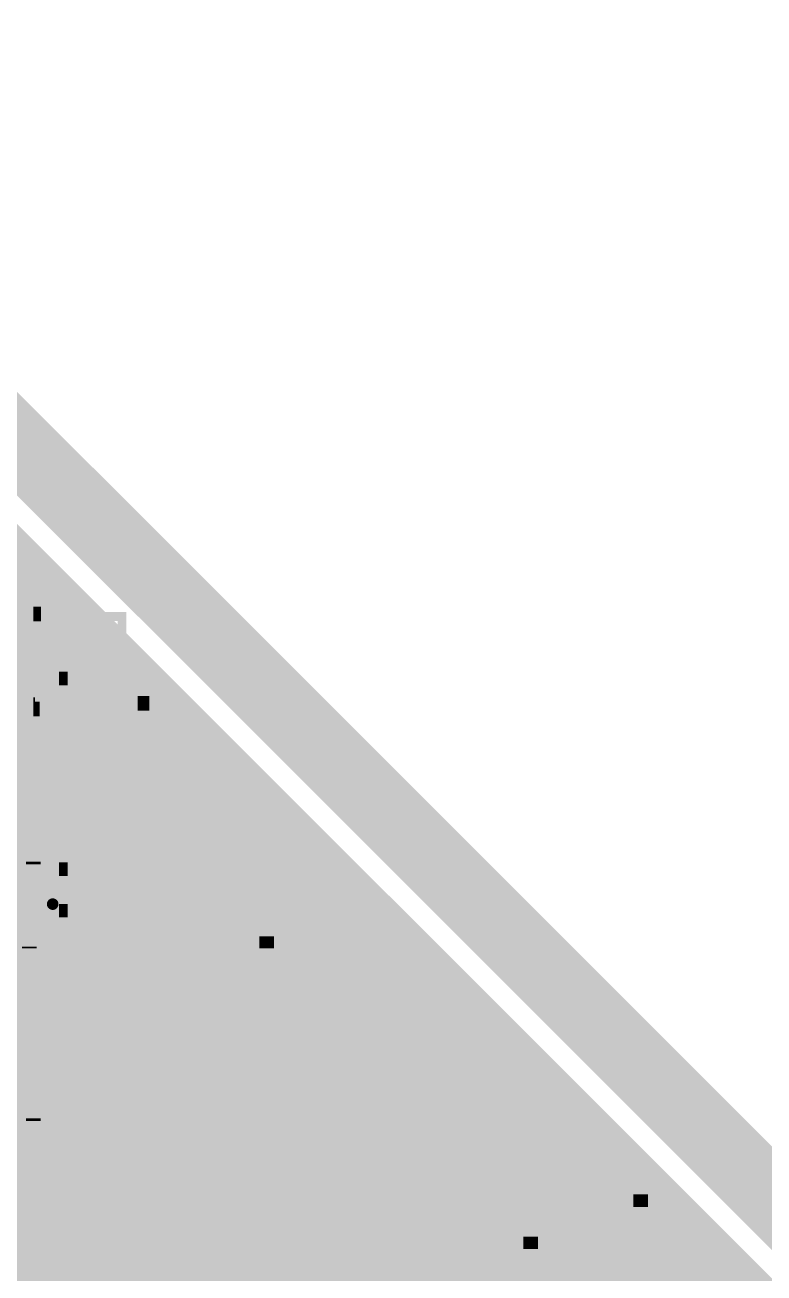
# Model space of a CAD drawing. Extents: x -6 to 196, y -52 to 46.
# Drawn here: x 85.75 to 98.55, y 24.01 to 45.63 of the extents above; entities that cross this region are included whole.
import ezdxf

# ---------------------------------------------------------------- set-up
doc = ezdxf.new("R2010")
doc.units = 0
doc.header["$MEASUREMENT"] = 0
doc.layers.get('0').update_dxf_attribs({"linetype": 'CONTINUOUS'})
for name, color, linetype in [('22-304-1_BOT', 7, 'CONTINUOUS'), ('22-304-1_DRD', 7, 'CONTINUOUS'), ('22-304-1_GND', 6, 'CONTINUOUS'), ('22-304-1_IN1', 4, 'CONTINUOUS'), ('22-304-1_SST', 14, 'CONTINUOUS'), ('22-304-1_TOP', 9, 'CONTINUOUS'), ('THRUHOLE_TAP', 13, 'CONTINUOUS')]:
    doc.layers.add(name, color=color, linetype=linetype)

# ---------------------------------------------------------------- blocks, each defined once
blk = doc.blocks.new('ROUND_57')
at = {"const_width": 0.35052}
blk.add_lwpolyline([(-0.17526, 0, 1), (0.17526, 0, 1)], format="xyb", close=True, dxfattribs=at)
blk = doc.blocks.new('ROUND_85')
at = {"const_width": 0.0635}
blk.add_lwpolyline([(-0.03175, 0, 1), (0.03175, 0, 1)], format="xyb", close=True, dxfattribs=at)
blk = doc.blocks.new('ROUND_88')
at = {"const_width": 0.10033}
blk.add_lwpolyline([(-0.050164, 0, 1), (0.050164, 0, 1)], format="xyb", close=True, dxfattribs=at)

msp = doc.modelspace()

# ---------------------------------------------------------------- linework, layer by layer
at = {"layer": '22-304-1_BOT', "const_width": 0.254}
for points in [[(78.486, 43.942), (101.6, 20.828)], [(85.725, 36.703), (85.725, 21.44268)], [(85.8012, 36.6268), (76.94168, 36.6268)], [(85.9536, 36.4744), (85.9536, 21.75002)], [(86.0298, 36.3982), (62.95136, 36.3982)], [(86.1822, 36.2458), (86.1822, 21.86178)], [(86.2584, 36.1696), (62.36716, 36.1696)], [(86.4108, 36.0172), (86.4108, 21.8821)], [(86.487, 35.941), (29.86278, 35.941)], [(86.6394, 35.7886), (86.6394, 21.82368)], [(86.7156, 35.7124), (29.9085, 35.7124)], [(86.868, 35.56), (86.868, 21.65604)], [(86.9442, 35.4838), (29.91612, 35.4838)], [(87.0966, 35.3314), (87.0966, 3.38328)], [(87.1728, 35.2552), (29.8831, 35.2552)], [(87.4014, 35.0266), (29.8069, 35.0266)], [(87.3252, 35.1028), (87.3252, 3.43662)], [(87.63, 34.798), (29.6799, 34.798)], [(87.5538, 34.8742), (87.5538, 3.47218)], [(87.8586, 34.5694), (29.48178, 34.5694)], [(87.7824, 34.6456), (87.7824, 3.49504)], [(88.0872, 34.3408), (29.13634, 34.3408)], [(88.011, 34.417), (88.011, 3.50266)], [(88.3158, 34.1122), (63.78956, 34.1122)], [(88.2396, 34.1884), (88.2396, 3.4925)], [(88.5444, 33.8836), (63.97752, 33.8836)], [(88.4682, 33.9598), (88.4682, 3.46964)], [(88.773, 33.655), (64.04356, 33.655)], [(88.6968, 33.7312), (88.6968, 3.43154)], [(89.0016, 33.4264), (64.03086, 33.4264)], [(88.9254, 33.5026), (88.9254, 3.3782)], [(89.2302, 33.1978), (77.597, 33.1978)], [(89.154, 33.274), (89.154, 3.30708)], [(89.4588, 32.9692), (77.80528, 32.9692)], [(89.3826, 33.0454), (89.3826, 3.21818)], [(89.6874, 32.7406), (78.02626, 32.7406)], [(89.6112, 32.8168), (89.6112, 3.10896)], [(89.8398, 32.5882), (89.8398, 2.97942)], [(89.916, 32.512), (78.25486, 32.512)], [(90.0684, 32.3596), (90.0684, 2.82702)], [(90.1446, 32.2834), (78.48346, 32.2834)], [(90.297, 32.131), (90.297, 2.64414)], [(90.3732, 32.0548), (78.67142, 32.0548)], [(90.5256, 31.9024), (90.5256, 2.4257)], [(90.6018, 31.8262), (78.74508, 31.8262)], [(90.7542, 31.6738), (90.7542, 2.16408)], [(90.8304, 31.5976), (78.75016, 31.5976)], [(90.9828, 31.4452), (90.9828, 1.83642)], [(91.059, 31.369), (78.75016, 31.369)], [(91.2876, 31.1404), (78.75016, 31.1404)], [(91.2114, 31.2166), (91.2114, 1.397)], [(91.5162, 30.9118), (78.75016, 30.9118)], [(91.44, 30.988), (91.44, 0.65786)], [(91.7448, 30.6832), (78.75016, 30.6832)], [(91.6686, 30.7594), (91.6686, -4.064)], [(91.9734, 30.4546), (78.75016, 30.4546)], [(91.8972, 30.5308), (91.8972, -4.064)], [(92.202, 30.226), (78.75016, 30.226)], [(92.1258, 30.3022), (92.1258, -4.064)], [(92.4306, 29.9974), (78.75016, 29.9974)], [(92.3544, 30.0736), (92.3544, -4.064)], [(92.6592, 29.7688), (78.75016, 29.7688)], [(92.583, 29.845), (92.583, -4.064)], [(92.8878, 29.5402), (78.75016, 29.5402)], [(92.8116, 29.6164), (92.8116, -4.064)], [(93.1164, 29.3116), (78.75016, 29.3116)], [(93.0402, 29.3878), (93.0402, -4.064)], [(93.345, 29.083), (78.75016, 29.083)], [(93.2688, 29.1592), (93.2688, -4.064)], [(93.5736, 28.8544), (78.75016, 28.8544)], [(93.4974, 28.9306), (93.4974, -4.064)], [(93.726, 28.702), (93.726, -4.064)], [(93.8022, 28.6258), (78.7781, 28.6258)], [(93.9546, 28.4734), (93.9546, -4.064)], [(94.0308, 28.3972), (78.75778, 28.3972)], [(94.1832, 28.2448), (94.1832, -4.064)], [(94.2594, 28.1686), (78.64602, 28.1686)], [(94.4118, 28.0162), (94.4118, -4.064)], [(94.488, 27.94), (78.33868, 27.94)], [(94.6404, 27.7876), (94.6404, -4.064)], [(94.7166, 27.7114), (56.5785, 27.7114)], [(94.869, 27.559), (94.869, -4.064)], [(94.9452, 27.4828), (56.73852, 27.4828)], [(95.1738, 27.2542), (56.8198, 27.2542)], [(95.0976, 27.3304), (95.0976, -4.064)], [(95.4024, 27.0256), (56.84012, 27.0256)], [(95.3262, 27.1018), (95.3262, -4.064)], [(95.631, 26.797), (56.8071, 26.797)], [(95.5548, 26.8732), (95.5548, -4.064)], [(95.8596, 26.5684), (56.71058, 26.5684)], [(95.7834, 26.6446), (95.7834, -4.064)], [(96.0882, 26.3398), (56.5277, 26.3398)], [(96.012, 26.416), (96.012, -4.064)], [(96.3168, 26.1112), (56.52516, 26.1112)], [(96.2406, 26.1874), (96.2406, -4.064)], [(96.5454, 25.8826), (74.76744, 25.8826)], [(96.4692, 25.9588), (96.4692, -4.064)], [(96.774, 25.654), (74.92238, 25.654)], [(96.6978, 25.7302), (96.6978, -4.064)], [(97.0026, 25.4254), (74.97064, 25.4254)], [(96.9264, 25.5016), (96.9264, -4.064)], [(97.2312, 25.1968), (74.94016, 25.1968)], [(97.155, 25.273), (97.155, -4.064)], [(97.4598, 24.9682), (74.8157, 24.9682)], [(97.3836, 25.0444), (97.3836, -4.064)], [(97.6884, 24.7396), (74.44232, 24.7396)], [(97.6122, 24.8158), (97.6122, -4.064)], [(97.8408, 24.5872), (97.8408, -0.16764)], [(97.917, 24.511), (56.52516, 24.511)], [(98.0694, 24.3586), (98.0694, 0.06604)], [(98.1456, 24.2824), (56.52516, 24.2824)], [(98.298, 24.13), (98.298, 0.15494)], [(98.3742, 24.0538), (56.52516, 24.0538)], [(98.5266, 23.9014), (98.5266, 0.16002)]]:
    msp.add_lwpolyline(points, dxfattribs=at)
at = {"layer": '22-304-1_DRD'}
for points, const_width in [([(195.00088, 21.99894), (101.99878, 21.99894), (78.99908, 44.99864), (-4.99872, 44.99864), (-4.99872, -4.99872), (195.00088, -4.99872), (195.00088, 21.99894)], 1.27), ([(85.979, 31.0388), (85.598, 30.6578)], 0.254), ([(85.979, 31.0388), (85.598, 30.6578)], 0.254), ([(86.487, 31.0388), (85.979, 31.0388)], 0.254), ([(86.487, 31.0388), (85.979, 31.0388)], 0.254), ([(86.868, 30.6578), (86.487, 31.0388)], 0.254), ([(86.868, 30.6578), (86.487, 31.0388)], 0.254), ([(86.868, 30.1498), (86.868, 30.6578)], 0.254), ([(86.868, 30.1498), (86.868, 30.6578)], 0.254), ([(85.598, 30.1498), (85.979, 29.7688)], 0.254), ([(85.598, 30.1498), (85.979, 29.7688)], 0.254), ([(86.487, 29.7688), (86.868, 30.1498)], 0.254), ([(86.487, 29.7688), (86.868, 30.1498)], 0.254), ([(85.979, 29.7688), (86.487, 29.7688)], 0.254), ([(85.979, 29.7688), (86.487, 29.7688)], 0.254), ([(85.725, 28.702), (85.344, 29.083)], 0.254), ([(85.725, 28.702), (85.344, 29.083)], 0.254), ([(85.725, 28.194), (85.725, 28.702)], 0.254), ([(85.725, 28.194), (85.725, 28.702)], 0.254), ([(85.344, 27.813), (85.725, 28.194)], 0.254), ([(85.344, 27.813), (85.725, 28.194)], 0.254)]:
    msp.add_lwpolyline(points, dxfattribs=dict(at, const_width=const_width))
at = {"layer": '22-304-1_GND', "const_width": 1.27}
msp.add_lwpolyline([(195.00088, 21.99894), (101.99878, 21.99894), (78.99908, 44.99864), (-4.99872, 44.99864), (-4.99872, -4.99872), (195.00088, -4.99872), (195.00088, 21.99894)], dxfattribs=at)
at = {"layer": '22-304-1_IN1'}
for points, const_width in [([(78.232, 43.688), (87.249, 34.671)], 0.254), ([(85.6742, 36.2458), (85.6742, 30.7848)], 0.254), ([(85.8266, 36.0934), (67.97802, 36.0934)], 0.254), ([(85.9028, 36.0172), (85.9028, 30.99308)], 0.254), ([(86.0552, 35.8648), (67.89928, 35.8648)], 0.254), ([(86.1314, 35.7886), (86.1314, 31.07182)], 0.254), ([(86.2838, 35.6362), (67.691, 35.6362)], 0.254), ([(86.36, 35.56), (86.36, 31.06674)], 0.254), ([(86.5124, 35.4076), (55.499, 35.4076)], 0.254), ([(86.5886, 35.3314), (86.5886, 30.97784)], 0.254), ([(86.741, 35.179), (55.499, 35.179)], 0.254), ([(86.9696, 34.9504), (65.55232, 34.9504)], 0.254), ([(86.8172, 35.1028), (86.8172, 30.74416)], 0.254), ([(87.1982, 34.7218), (65.9257, 34.7218)], 0.254), ([(87.0458, 34.8742), (87.0458, 26.035)], 0.254), ([(20.32, 33.655), (20.955, 34.29), (24.892, 34.29), (26.035, 33.147), (48.768, 33.147), (52.451, 29.464), (56.388, 29.464), (58.166, 27.686), (74.676, 27.686), (77.851, 24.511), (96.901, 24.511), (100.584, 20.828), (184.15, 20.828), (185.42, 19.558), (185.42, 3.175), (187.24118, 1.34874), (187.325, 1.34874)], 0.635), ([(87.249, 34.4932), (66.05016, 34.4932)], 0.254), ([(87.249, 34.671), (87.249, 26.035)], 0.254), ([(87.249, 34.2646), (66.08064, 34.2646)], 0.254), ([(87.249, 34.036), (66.03238, 34.036)], 0.254), ([(87.70366, 34.08934), (96.63684, 25.15616)], 0.254), ([(87.70366, 34.08934), (87.70366, 26.035)], 0.254), ([(87.7316, 34.0614), (87.7316, 25.15616)], 0.254), ([(87.9094, 33.8836), (87.70366, 33.8836)], 0.254), ([(87.9602, 33.8328), (87.9602, 25.15616)], 0.254), ([(87.249, 33.8074), (65.87744, 33.8074)], 0.254), ([(88.138, 33.655), (87.70366, 33.655)], 0.254), ([(88.1888, 33.6042), (88.1888, 25.15616)], 0.254), ([(87.249, 33.5788), (65.786, 33.5788)], 0.254), ([(88.3666, 33.4264), (87.70366, 33.4264)], 0.254), ([(87.249, 33.3502), (83.80984, 33.3502)], 0.254), ([(88.5952, 33.1978), (87.70366, 33.1978)], 0.254), ([(88.4174, 33.3756), (88.4174, 25.15616)], 0.254), ([(87.249, 33.1216), (83.947, 33.1216)], 0.254), ([(88.8238, 32.9692), (87.70366, 32.9692)], 0.254), ([(88.646, 33.147), (88.646, 25.15616)], 0.254), ([(87.249, 32.893), (83.98764, 32.893)], 0.254), ([(89.0524, 32.7406), (87.70366, 32.7406)], 0.254), ([(88.8746, 32.9184), (88.8746, 25.15616)], 0.254), ([(87.249, 32.6644), (83.947, 32.6644)], 0.254), ([(89.1032, 32.6898), (89.1032, 25.15616)], 0.254), ([(87.249, 32.4358), (83.80984, 32.4358)], 0.254), ([(89.281, 32.512), (87.70366, 32.512)], 0.254), ([(89.3318, 32.4612), (89.3318, 25.15616)], 0.254), ([(87.249, 32.2072), (77.7367, 32.2072)], 0.254), ([(89.5096, 32.2834), (87.70366, 32.2834)], 0.254), ([(89.5604, 32.2326), (89.5604, 25.15616)], 0.254), ([(87.249, 31.9786), (80.35544, 31.9786)], 0.254), ([(89.7382, 32.0548), (87.70366, 32.0548)], 0.254), ([(89.789, 32.004), (89.789, 25.15616)], 0.254), ([(87.249, 31.75), (80.51038, 31.75)], 0.254), ([(89.9668, 31.8262), (87.70366, 31.8262)], 0.254), ([(90.0176, 31.7754), (90.0176, 25.15616)], 0.254), ([(87.249, 31.5214), (80.55864, 31.5214)], 0.254), ([(90.1954, 31.5976), (87.70366, 31.5976)], 0.254), ([(90.2462, 31.5468), (90.2462, 25.15616)], 0.254), ([(87.249, 31.2928), (80.52816, 31.2928)], 0.254), ([(90.424, 31.369), (87.70366, 31.369)], 0.254), ([(90.4748, 31.3182), (90.4748, 25.15616)], 0.254), ([(86.08568, 31.0642), (80.4037, 31.0642)], 0.254), ([(87.249, 31.0642), (86.38032, 31.0642)], 0.254), ([(90.6526, 31.1404), (87.70366, 31.1404)], 0.254), ([(90.7034, 31.0896), (90.7034, 25.15616)], 0.254), ([(85.7123, 30.8356), (80.03032, 30.8356)], 0.254), ([(87.249, 30.8356), (86.7537, 30.8356)], 0.254), ([(90.8812, 30.9118), (87.70366, 30.9118)], 0.254), ([(90.932, 30.861), (90.932, 25.15616)], 0.254), ([(87.249, 30.607), (86.87816, 30.607)], 0.254), ([(91.1098, 30.6832), (87.70366, 30.6832)], 0.254), ([(91.1606, 30.6324), (91.1606, 25.15616)], 0.254), ([(87.249, 30.3784), (86.90864, 30.3784)], 0.254), ([(91.3384, 30.4546), (87.70366, 30.4546)], 0.254), ([(91.3892, 30.4038), (91.3892, 25.15616)], 0.254), ([(87.249, 30.1498), (86.86038, 30.1498)], 0.254), ([(91.567, 30.226), (87.70366, 30.226)], 0.254), ([(91.6178, 30.1752), (91.6178, 25.15616)], 0.254), ([(85.6742, 30.0228), (85.6742, 28.78836)], 0.254), ([(86.8172, 30.06344), (86.8172, 26.035)], 0.254), ([(91.7956, 29.9974), (87.70366, 29.9974)], 0.254), ([(91.8464, 29.9466), (91.8464, 25.15616)], 0.254), ([(85.75802, 29.9212), (74.5998, 29.9212)], 0.254), ([(85.9028, 29.81198), (85.9028, 26.035)], 0.254), ([(86.1314, 29.73578), (86.1314, 26.035)], 0.254), ([(86.36, 29.73832), (86.36, 26.035)], 0.254), ([(86.5886, 29.82722), (86.5886, 26.035)], 0.254), ([(87.249, 29.9212), (86.70544, 29.9212)], 0.254), ([(92.0242, 29.7688), (87.70366, 29.7688)], 0.254), ([(92.075, 29.718), (92.075, 25.15616)], 0.254), ([(87.249, 29.6926), (74.8284, 29.6926)], 0.254), ([(92.2528, 29.5402), (87.70366, 29.5402)], 0.254), ([(87.249, 29.464), (75.057, 29.464)], 0.254), ([(92.4814, 29.3116), (87.70366, 29.3116)], 0.254), ([(92.3036, 29.4894), (92.3036, 25.15616)], 0.254), ([(87.249, 29.2354), (83.33232, 29.2354)], 0.254), ([(92.71, 29.083), (87.70366, 29.083)], 0.254), ([(92.5322, 29.2608), (92.5322, 25.15616)], 0.254), ([(87.249, 29.0068), (85.471, 29.0068)], 0.254), ([(92.9386, 28.8544), (87.70366, 28.8544)], 0.254), ([(92.7608, 29.0322), (92.7608, 25.15616)], 0.254), ([(87.249, 28.7782), (85.67928, 28.7782)], 0.254), ([(92.9894, 28.8036), (92.9894, 25.15616)], 0.254), ([(87.249, 28.5496), (85.75802, 28.5496)], 0.254), ([(93.1672, 28.6258), (87.70366, 28.6258)], 0.254), ([(93.218, 28.575), (93.218, 25.15616)], 0.254), ([(87.249, 28.321), (85.75294, 28.321)], 0.254), ([(93.3958, 28.3972), (87.70366, 28.3972)], 0.254), ([(93.4466, 28.3464), (93.4466, 25.15616)], 0.254), ([(87.249, 28.0924), (85.66404, 28.0924)], 0.254), ([(85.6742, 28.10764), (85.6742, 26.035)], 0.254), ([(93.6244, 28.1686), (87.70366, 28.1686)], 0.254), ([(93.6752, 28.1178), (93.6752, 25.15616)], 0.254), ([(87.249, 27.8638), (85.43036, 27.8638)], 0.254), ([(93.853, 27.94), (87.70366, 27.94)], 0.254), ([(93.9038, 27.8892), (93.9038, 25.15616)], 0.254), ([(87.249, 27.6352), (76.8858, 27.6352)], 0.254), ([(94.0816, 27.7114), (87.70366, 27.7114)], 0.254), ([(94.1324, 27.6606), (94.1324, 25.15616)], 0.254), ([(87.249, 27.4066), (77.1144, 27.4066)], 0.254), ([(94.3102, 27.4828), (87.70366, 27.4828)], 0.254), ([(94.361, 27.432), (94.361, 25.15616)], 0.254), ([(87.249, 27.178), (77.343, 27.178)], 0.254), ([(94.5388, 27.2542), (87.70366, 27.2542)], 0.254), ([(94.5896, 27.2034), (94.5896, 25.15616)], 0.254), ([(87.249, 26.9494), (77.5716, 26.9494)], 0.254), ([(94.7674, 27.0256), (87.70366, 27.0256)], 0.254), ([(94.8182, 26.9748), (94.8182, 25.15616)], 0.254), ([(87.249, 26.7208), (77.8002, 26.7208)], 0.254), ([(94.996, 26.797), (87.70366, 26.797)], 0.254), ([(95.0468, 26.7462), (95.0468, 25.15616)], 0.254), ([(87.249, 26.4922), (78.0288, 26.4922)], 0.254), ([(95.2246, 26.5684), (87.70366, 26.5684)], 0.254), ([(95.2754, 26.5176), (95.2754, 25.15616)], 0.254), ([(87.249, 26.2636), (78.2574, 26.2636)], 0.254), ([(95.4532, 26.3398), (87.70366, 26.3398)], 0.254), ([(95.504, 26.289), (95.504, 25.15616)], 0.254), ([(87.249, 26.035), (78.486, 26.035)], 0.254), ([(95.6818, 26.1112), (87.70366, 26.1112)], 0.254), ([(95.7326, 26.0604), (95.7326, 25.15616)], 0.254), ([(95.9104, 25.8826), (87.67572, 25.8826)], 0.254), ([(95.9612, 25.8318), (95.9612, 25.15616)], 0.254), ([(96.139, 25.654), (87.49538, 25.654)], 0.254), ([(87.503, 25.65908), (87.503, 25.15616)], 0.254), ([(96.1898, 25.6032), (96.1898, 25.15616)], 0.254), ([(96.3676, 25.4254), (77.84846, 25.4254)], 0.254), ([(87.249, 25.58034), (78.486, 25.58034)], 0.254), ([(85.6742, 25.58034), (85.6742, 25.15616)], 0.254), ([(85.9028, 25.58034), (85.9028, 25.15616)], 0.254), ([(86.1314, 25.58034), (86.1314, 25.15616)], 0.254), ([(86.36, 25.58034), (86.36, 25.15616)], 0.254), ([(86.5886, 25.58034), (86.5886, 25.15616)], 0.254), ([(86.8172, 25.58034), (86.8172, 25.15616)], 0.254), ([(87.0458, 25.58034), (87.0458, 25.15616)], 0.254), ([(87.2744, 25.58034), (87.2744, 25.15616)], 0.254), ([(96.5962, 25.1968), (78.07706, 25.1968)], 0.254), ([(96.4184, 25.3746), (96.4184, 25.15616)], 0.254), ([(96.63684, 25.15616), (78.1177, 25.15616)], 0.254)]:
    msp.add_lwpolyline(points, dxfattribs=dict(at, const_width=const_width))
at = {"layer": '22-304-1_IN1', "const_width": 0.254}
for points in [[(86.233, 31.07944, 0.4142136), (85.55736, 30.4038)], [(86.233, 31.07944, 0.4142136), (85.55736, 30.4038)], [(86.90864, 30.4038, 0.4142136), (86.233, 31.07944)], [(86.90864, 30.4038, 0.4142136), (86.233, 31.07944)], [(85.55736, 30.4038, 0.4142136), (86.233, 29.72816)], [(85.55736, 30.4038, 0.4142136), (86.233, 29.72816)], [(86.233, 29.72816, 0.4142136), (86.90864, 30.4038)], [(86.233, 29.72816, 0.4142136), (86.90864, 30.4038)], [(85.76564, 28.448, 0.4142136), (85.09, 29.12364)], [(85.76564, 28.448, 0.4142136), (85.09, 29.12364)], [(85.09, 27.77236, 0.4142136), (85.76564, 28.448)], [(85.09, 27.77236, 0.4142136), (85.76564, 28.448)], [(87.249, 25.58034, 0.4142136), (87.70366, 26.035)]]:
    msp.add_lwpolyline(points, format="xyb", dxfattribs=at)
at = {"layer": '22-304-1_SST', "const_width": 0.1524}
for points in [[(85.9155, 32.8295), (85.9155, 35.7505), (84.2772, 35.7505), (84.2772, 32.8295), (85.9155, 32.8295)], [(86.92642, 35.38728), (86.92642, 35.03168), (87.09406, 34.9123), (87.26424, 34.9123), (87.43442, 35.03168), (87.43442, 35.38728), (86.41842, 35.38728)], [(86.92642, 35.0901), (86.41842, 34.9123)], [(86.41842, 34.19348), (86.41842, 34.4297)], [(86.41842, 34.31286), (87.43442, 34.31286), (87.26424, 34.4297)], [(86.41842, 33.65246), (86.58606, 33.7693), (86.75624, 33.83026), (87.09406, 33.83026), (87.26424, 33.7693), (87.43442, 33.65246), (87.43442, 33.53308), (87.26424, 33.4137), (87.09406, 33.35528), (86.75624, 33.35528), (86.58606, 33.4137), (86.41842, 33.53308), (86.41842, 33.65246)], [(85.9155, 29.6545), (85.9155, 32.5755), (84.2772, 32.5755), (84.2772, 29.6545), (85.9155, 29.6545)], [(86.92642, 32.08528), (86.92642, 31.72968), (87.09406, 31.6103), (87.26424, 31.6103), (87.43442, 31.72968), (87.43442, 32.08528), (86.41842, 32.08528)], [(86.92642, 31.7881), (86.41842, 31.6103)], [(86.41842, 30.89148), (86.41842, 31.1277)], [(86.41842, 31.01086), (87.43442, 31.01086), (87.26424, 31.1277)], [(86.41842, 30.17266), (86.41842, 30.40888)], [(86.41842, 30.2895), (87.43442, 30.2895), (87.26424, 30.40888)], [(85.9155, 25.2095), (85.9155, 28.1305), (84.2772, 28.1305), (84.2772, 25.2095), (85.9155, 25.2095)]]:
    msp.add_lwpolyline(points, dxfattribs=at)
at = {"layer": '22-304-1_TOP'}
for points, const_width in [([(78.359, 44.069), (101.29774, 21.13026)], 0.254), ([(85.6742, 36.7538), (77.31506, 36.7538)], 0.254), ([(85.9028, 36.5252), (76.43876, 36.5252)], 0.254), ([(85.8266, 36.6014), (85.8266, 35.73526)], 0.254), ([(86.1314, 36.2966), (74.54392, 36.2966)], 0.254), ([(86.0552, 36.3728), (86.0552, 35.42792)], 0.254), ([(86.36, 36.068), (74.70394, 36.068)], 0.254), ([(86.2838, 36.1442), (86.2838, 35.34664)], 0.254), ([(86.5886, 35.8394), (74.72426, 35.8394)], 0.254), ([(86.5124, 35.9156), (86.5124, 35.12312)], 0.254), ([(85.90026, 35.73526), (84.27974, 35.73526)], 0.254), ([(85.90026, 35.73526), (85.90026, 35.43046)], 0.254), ([(86.8172, 35.6108), (85.90026, 35.6108)], 0.254), ([(86.741, 35.687), (86.741, 34.89452)], 0.254), ([(86.0298, 35.43046), (85.90026, 35.43046)], 0.254), ([(87.0458, 35.3822), (86.22538, 35.3822)], 0.254), ([(86.9696, 35.4584), (86.9696, 34.66592)], 0.254), ([(86.33206, 35.30346), (100.5078, 21.13026)], 0.254), ([(87.2744, 35.1536), (86.48192, 35.1536)], 0.254), ([(87.1982, 35.2298), (87.1982, 34.43732)], 0.254), ([(85.09, 35.0012), (86.0298, 35.0012), (100.33, 20.701), (129.286, 20.701), (131.54152, 18.44548), (131.54152, 15.2781)], 0.2032), ([(87.503, 34.925), (86.71052, 34.925)], 0.254), ([(87.4268, 35.0012), (87.4268, 34.20872)], 0.254), ([(87.7316, 34.6964), (86.93912, 34.6964)], 0.254), ([(87.6554, 34.7726), (87.6554, 33.98012)], 0.254), ([(87.9602, 34.4678), (87.16772, 34.4678)], 0.254), ([(87.884, 34.544), (87.884, 33.75152)], 0.254), ([(75.565, 31.115), (77.216, 31.115), (78.74, 32.639), (82.042, 32.639), (83.693, 34.29), (86.106, 34.29), (100.203, 20.193), (125.73, 20.193), (127, 18.923), (127, 18.796)], 0.2032), ([(88.1126, 34.3154), (88.1126, 33.52292)], 0.254), ([(88.1888, 34.2392), (87.39632, 34.2392)], 0.254), ([(88.3412, 34.0868), (88.3412, 33.29432)], 0.254), ([(85.90026, 33.86074), (85.90026, 32.84474)], 0.254), ([(85.9282, 33.86074), (85.90026, 33.86074)], 0.254), ([(85.9282, 33.86074), (90.15222, 29.63926)], 0.254), ([(88.4174, 34.0106), (87.62492, 34.0106)], 0.254), ([(88.5698, 33.8582), (88.5698, 33.06572)], 0.254), ([(86.00694, 33.782), (85.90026, 33.782)], 0.254), ([(86.0552, 33.73374), (86.0552, 29.63926)], 0.254), ([(88.646, 33.782), (87.85352, 33.782)], 0.254), ([(88.7984, 33.6296), (88.7984, 32.83712)], 0.254), ([(86.23554, 33.5534), (85.90026, 33.5534)], 0.254), ([(86.2838, 33.50514), (86.2838, 29.63926)], 0.254), ([(88.8746, 33.5534), (88.08212, 33.5534)], 0.254), ([(89.027, 33.401), (89.027, 32.60852)], 0.254), ([(86.46414, 33.3248), (85.90026, 33.3248)], 0.254), ([(86.5124, 33.27654), (86.5124, 29.63926)], 0.254), ([(89.1032, 33.3248), (88.31072, 33.3248)], 0.254), ([(89.2556, 33.1724), (89.2556, 32.37992)], 0.254), ([(86.69274, 33.0962), (85.90026, 33.0962)], 0.254), ([(86.741, 33.04794), (86.741, 29.63926)], 0.254), ([(89.3318, 33.0962), (88.53932, 33.0962)], 0.254), ([(85.90026, 32.84474), (85.51926, 32.84474)], 0.254), ([(85.8266, 32.84474), (85.8266, 32.56026)], 0.254), ([(86.92134, 32.8676), (85.90026, 32.8676)], 0.254), ([(86.9696, 32.81934), (86.9696, 29.63926)], 0.254), ([(89.5604, 32.8676), (88.76792, 32.8676)], 0.254), ([(89.4842, 32.9438), (89.4842, 32.15132)], 0.254), ([(87.14994, 32.639), (85.51926, 32.639)], 0.254), ([(85.90026, 32.56026), (85.51926, 32.56026)], 0.254), ([(85.90026, 32.56026), (85.90026, 31.13786)], 0.254), ([(87.1982, 32.59074), (87.1982, 29.63926)], 0.254), ([(89.789, 32.639), (88.99652, 32.639)], 0.254), ([(89.7128, 32.7152), (89.7128, 31.92272)], 0.254), ([(87.37854, 32.4104), (85.90026, 32.4104)], 0.254), ([(87.4268, 32.36214), (87.4268, 29.63926)], 0.254), ([(90.0176, 32.4104), (89.22512, 32.4104)], 0.254), ([(89.9414, 32.4866), (89.9414, 31.69412)], 0.254), ([(87.60714, 32.1818), (85.90026, 32.1818)], 0.254), ([(87.6554, 32.13354), (87.6554, 29.63926)], 0.254), ([(90.2462, 32.1818), (89.45372, 32.1818)], 0.254), ([(90.17, 32.258), (90.17, 31.46552)], 0.254), ([(87.83574, 31.9532), (85.90026, 31.9532)], 0.254), ([(87.884, 31.90494), (87.884, 29.63926)], 0.254), ([(90.4748, 31.9532), (89.68232, 31.9532)], 0.254), ([(90.3986, 32.0294), (90.3986, 31.23692)], 0.254), ([(88.06434, 31.7246), (85.90026, 31.7246)], 0.254), ([(88.1126, 31.67634), (88.1126, 29.63926)], 0.254), ([(90.7034, 31.7246), (89.91092, 31.7246)], 0.254), ([(90.6272, 31.8008), (90.6272, 31.00832)], 0.254), ([(88.29294, 31.496), (85.90026, 31.496)], 0.254), ([(88.3412, 31.44774), (88.3412, 29.63926)], 0.254), ([(90.932, 31.496), (90.13952, 31.496)], 0.254), ([(90.8558, 31.5722), (90.8558, 30.77972)], 0.254), ([(88.52154, 31.2674), (85.90026, 31.2674)], 0.254), ([(91.1606, 31.2674), (90.36812, 31.2674)], 0.254), ([(91.0844, 31.3436), (91.0844, 30.55112)], 0.254), ([(85.90026, 31.13786), (85.90026, 31.09214)], 0.254), ([(85.90026, 31.09214), (85.90026, 29.66974)], 0.254), ([(88.75014, 31.0388), (85.90026, 31.0388)], 0.254), ([(88.5698, 31.21914), (88.5698, 29.63926)], 0.254), ([(91.3892, 31.0388), (90.59672, 31.0388)], 0.254), ([(91.313, 31.115), (91.313, 30.32252)], 0.254), ([(88.97874, 30.8102), (85.90026, 30.8102)], 0.254), ([(88.7984, 30.99054), (88.7984, 29.63926)], 0.254), ([(91.6178, 30.8102), (90.82532, 30.8102)], 0.254), ([(91.5416, 30.8864), (91.5416, 30.09392)], 0.254), ([(89.20734, 30.5816), (85.90026, 30.5816)], 0.254), ([(89.027, 30.76194), (89.027, 29.63926)], 0.254), ([(91.8464, 30.5816), (91.05392, 30.5816)], 0.254), ([(91.7702, 30.6578), (91.7702, 29.86532)], 0.254), ([(125.984, 18.796), (125.095, 19.685), (100.076, 19.685), (90.551, 29.21), (83.82, 29.21), (83.185, 29.845), (83.185, 30.4038)], 0.2032), ([(85.90026, 30.4038), (85.09, 30.4038)], 0.254), ([(85.09, 30.4038), (86.233, 30.4038)], 0.2032), ([(86.233, 30.4038), (85.09, 30.4038)], 0.2032), ([(89.2556, 30.53334), (89.2556, 29.63926)], 0.254), ([(91.9988, 30.4292), (91.9988, 29.63672)], 0.254), ([(89.43594, 30.353), (85.90026, 30.353)], 0.254), ([(89.4842, 30.30474), (89.4842, 29.63926)], 0.254), ([(92.075, 30.353), (91.28252, 30.353)], 0.254), ([(92.2274, 30.2006), (92.2274, 29.40812)], 0.254), ([(89.66454, 30.1244), (85.90026, 30.1244)], 0.254), ([(89.7128, 30.07614), (89.7128, 29.63926)], 0.254), ([(92.3036, 30.1244), (91.51112, 30.1244)], 0.254), ([(92.456, 29.972), (92.456, 29.17952)], 0.254), ([(89.89314, 29.8958), (85.90026, 29.8958)], 0.254), ([(89.9414, 29.84754), (89.9414, 29.63926)], 0.254), ([(92.5322, 29.8958), (91.73972, 29.8958)], 0.254), ([(92.6846, 29.7434), (92.6846, 28.95092)], 0.254), ([(90.12174, 29.6672), (83.96732, 29.6672)], 0.254), ([(90.15222, 29.63926), (83.9978, 29.63926)], 0.254), ([(85.90026, 29.66974), (84.27974, 29.66974)], 0.254), ([(85.8266, 29.66974), (85.8266, 29.63926)], 0.254), ([(92.7608, 29.6672), (91.96832, 29.6672)], 0.254), ([(92.9132, 29.5148), (92.9132, 28.72232)], 0.254), ([(92.9894, 29.4386), (92.19692, 29.4386)], 0.254), ([(93.1418, 29.2862), (93.1418, 28.49372)], 0.254), ([(93.218, 29.21), (92.42552, 29.21)], 0.254), ([(93.4466, 28.9814), (92.65412, 28.9814)], 0.254), ([(93.3704, 29.0576), (93.3704, 28.26512)], 0.254), ([(90.40114, 28.7528), (82.11566, 28.7528)], 0.254), ([(90.3732, 28.78074), (83.82, 28.78074)], 0.254), ([(85.8266, 28.78074), (85.8266, 28.11526)], 0.254), ([(86.0552, 28.78074), (86.0552, 25.59812)], 0.254), ([(86.2838, 28.78074), (86.2838, 25.36952)], 0.254), ([(86.5124, 28.78074), (86.5124, 25.14092)], 0.254), ([(86.741, 28.78074), (86.741, 24.91232)], 0.254), ([(86.9696, 28.78074), (86.9696, 24.68372)], 0.254), ([(87.1982, 28.78074), (87.1982, 24.45512)], 0.254), ([(87.4268, 28.78074), (87.4268, 24.43226)], 0.254), ([(87.6554, 28.78074), (87.6554, 24.43226)], 0.254), ([(87.884, 28.78074), (87.884, 24.43226)], 0.254), ([(88.1126, 28.78074), (88.1126, 24.43226)], 0.254), ([(88.3412, 28.78074), (88.3412, 24.43226)], 0.254), ([(88.5698, 28.78074), (88.5698, 24.43226)], 0.254), ([(88.7984, 28.78074), (88.7984, 24.43226)], 0.254), ([(89.027, 28.78074), (89.027, 24.43226)], 0.254), ([(89.2556, 28.78074), (89.2556, 24.43226)], 0.254), ([(89.4842, 28.78074), (89.4842, 24.43226)], 0.254), ([(89.7128, 28.78074), (89.7128, 24.43226)], 0.254), ([(89.9414, 28.78074), (89.9414, 24.43226)], 0.254), ([(90.17, 28.78074), (90.17, 24.43226)], 0.254), ([(90.3732, 28.78074), (94.72422, 24.43226)], 0.254), ([(90.3986, 28.75534), (90.3986, 24.43226)], 0.254), ([(93.6752, 28.7528), (92.88272, 28.7528)], 0.254), ([(93.599, 28.829), (93.599, 28.03652)], 0.254), ([(90.62974, 28.5242), (78.7781, 28.5242)], 0.254), ([(90.6272, 28.52674), (90.6272, 24.43226)], 0.254), ([(93.9038, 28.5242), (93.11132, 28.5242)], 0.254), ([(93.8276, 28.6004), (93.8276, 27.80792)], 0.254), ([(90.85834, 28.2956), (78.75016, 28.2956)], 0.254), ([(90.8558, 28.29814), (90.8558, 24.43226)], 0.254), ([(94.1324, 28.2956), (93.33992, 28.2956)], 0.254), ([(94.0562, 28.3718), (94.0562, 27.57932)], 0.254), ([(85.90026, 28.11526), (84.27974, 28.11526)], 0.254), ([(85.90026, 28.11526), (85.90026, 26.69286)], 0.254), ([(91.08694, 28.067), (85.90026, 28.067)], 0.254), ([(91.0844, 28.06954), (91.0844, 24.43226)], 0.254), ([(94.361, 28.067), (93.56852, 28.067)], 0.254), ([(94.2848, 28.1432), (94.2848, 27.35072)], 0.254), ([(91.31554, 27.8384), (85.90026, 27.8384)], 0.254), ([(91.313, 27.84094), (91.313, 24.43226)], 0.254), ([(94.5896, 27.8384), (93.79712, 27.8384)], 0.254), ([(94.5134, 27.9146), (94.5134, 27.12212)], 0.254), ([(91.54414, 27.6098), (85.90026, 27.6098)], 0.254), ([(91.5416, 27.61234), (91.5416, 24.43226)], 0.254), ([(94.8182, 27.6098), (94.02572, 27.6098)], 0.254), ([(94.742, 27.686), (94.742, 26.89352)], 0.254), ([(85.90026, 27.3812), (85.09, 27.3812)], 0.254), ([(91.77274, 27.3812), (85.90026, 27.3812)], 0.254), ([(91.7702, 27.38374), (91.7702, 24.43226)], 0.254), ([(95.0468, 27.3812), (94.25432, 27.3812)], 0.254), ([(94.9706, 27.4574), (94.9706, 26.66492)], 0.254), ([(92.00134, 27.1526), (85.90026, 27.1526)], 0.254), ([(91.9988, 27.15514), (91.9988, 24.43226)], 0.254), ([(95.2754, 27.1526), (94.48292, 27.1526)], 0.254), ([(95.1992, 27.2288), (95.1992, 26.43632)], 0.254), ([(92.22994, 26.924), (85.90026, 26.924)], 0.254), ([(92.2274, 26.92654), (92.2274, 24.43226)], 0.254), ([(95.504, 26.924), (94.71152, 26.924)], 0.254), ([(95.4278, 27.0002), (95.4278, 26.20772)], 0.254), ([(92.45854, 26.6954), (85.90026, 26.6954)], 0.254), ([(85.90026, 26.69286), (85.90026, 26.64714)], 0.254), ([(92.456, 26.69794), (92.456, 24.43226)], 0.254), ([(95.7326, 26.6954), (94.94012, 26.6954)], 0.254), ([(95.6564, 26.7716), (95.6564, 25.97912)], 0.254), ([(85.90026, 26.64714), (85.90026, 25.7556)], 0.254), ([(92.68714, 26.4668), (85.90026, 26.4668)], 0.254), ([(92.6846, 26.46934), (92.6846, 24.43226)], 0.254), ([(95.9612, 26.4668), (95.16872, 26.4668)], 0.254), ([(95.885, 26.543), (95.885, 25.75052)], 0.254), ([(96.1136, 26.3144), (96.1136, 25.52192)], 0.254), ([(92.91574, 26.2382), (85.90026, 26.2382)], 0.254), ([(92.9132, 26.24074), (92.9132, 24.43226)], 0.254), ([(96.1898, 26.2382), (95.39732, 26.2382)], 0.254), ([(96.3422, 26.0858), (96.3422, 25.29332)], 0.254), ([(130.683, 17.018), (130.556, 17.145), (130.556, 17.272), (129.794, 18.034), (129.794, 18.796), (129.54, 19.05), (128.27, 19.05), (126.873, 17.653), (126.111, 17.653), (124.587, 19.177), (99.949, 19.177), (95.123, 24.003), (87.0458, 24.003), (85.09, 25.9588)], 0.2032), ([(93.14434, 26.0096), (85.90026, 26.0096)], 0.254), ([(93.1418, 26.01214), (93.1418, 24.43226)], 0.254), ([(96.4184, 26.0096), (95.62592, 26.0096)], 0.254), ([(96.5708, 25.8572), (96.5708, 25.06472)], 0.254), ([(93.37294, 25.781), (85.90026, 25.781)], 0.254), ([(85.90026, 25.7556), (87.2236, 24.43226)], 0.254), ([(93.3704, 25.78354), (93.3704, 24.43226)], 0.254), ([(96.647, 25.781), (95.85452, 25.781)], 0.254), ([(96.7994, 25.6286), (96.7994, 24.83612)], 0.254), ([(93.60154, 25.5524), (86.10092, 25.5524)], 0.254), ([(93.599, 25.55494), (93.599, 24.43226)], 0.254), ([(96.8756, 25.5524), (96.08312, 25.5524)], 0.254), ([(97.028, 25.4), (97.028, 24.60752)], 0.254), ([(93.83014, 25.3238), (86.32952, 25.3238)], 0.254), ([(93.8276, 25.32634), (93.8276, 24.43226)], 0.254), ([(97.1042, 25.3238), (96.31172, 25.3238)], 0.254), ([(97.2566, 25.1714), (97.2566, 24.37892)], 0.254), ([(94.05874, 25.0952), (86.55812, 25.0952)], 0.254), ([(94.0562, 25.09774), (94.0562, 24.43226)], 0.254), ([(97.3328, 25.0952), (96.54032, 25.0952)], 0.254), ([(94.28734, 24.8666), (86.78672, 24.8666)], 0.254), ([(94.2848, 24.86914), (94.2848, 24.43226)], 0.254), ([(97.5614, 24.8666), (96.76892, 24.8666)], 0.254), ([(97.4852, 24.9428), (97.4852, 24.15032)], 0.254), ([(94.51594, 24.638), (87.01532, 24.638)], 0.254), ([(94.5134, 24.64054), (94.5134, 24.43226)], 0.254), ([(97.79, 24.638), (96.99752, 24.638)], 0.254), ([(97.7138, 24.7142), (97.7138, 23.92172)], 0.254), ([(94.72422, 24.43226), (87.2236, 24.43226)], 0.254), ([(98.0186, 24.4094), (97.22612, 24.4094)], 0.254), ([(97.9424, 24.4856), (97.9424, 23.69312)], 0.254), ([(98.2472, 24.1808), (97.45472, 24.1808)], 0.254), ([(98.171, 24.257), (98.171, 23.46452)], 0.254), ([(98.4758, 23.9522), (97.68332, 23.9522)], 0.254), ([(98.3996, 24.0284), (98.3996, 23.23592)], 0.254)]:
    msp.add_lwpolyline(points, dxfattribs=dict(at, const_width=const_width))
at = {"layer": '22-304-1_TOP', "const_width": 0.254}
msp.add_lwpolyline([(86.33206, 35.30346, 0.1989124), (86.0298, 35.42866)], format="xyb", dxfattribs=at)

# ---------------------------------------------------------------- block references
at = {"layer": '22-304-1_BOT'}
msp.add_blockref('ROUND_57', (86.233, 30.4038), dxfattribs=at)
at = {"layer": '22-304-1_GND'}
msp.add_blockref('ROUND_85', (86.233, 30.4038), dxfattribs=at)
at = {"layer": '22-304-1_IN1'}
msp.add_blockref('ROUND_57', (86.233, 30.4038), dxfattribs=at)
at = {"layer": '22-304-1_TOP'}
msp.add_blockref('ROUND_57', (86.233, 30.4038), dxfattribs=at)
at = {"layer": 'THRUHOLE_TAP'}
msp.add_blockref('ROUND_88', (86.233, 30.4038), dxfattribs=at)

doc.saveas('drawing.dxf')
